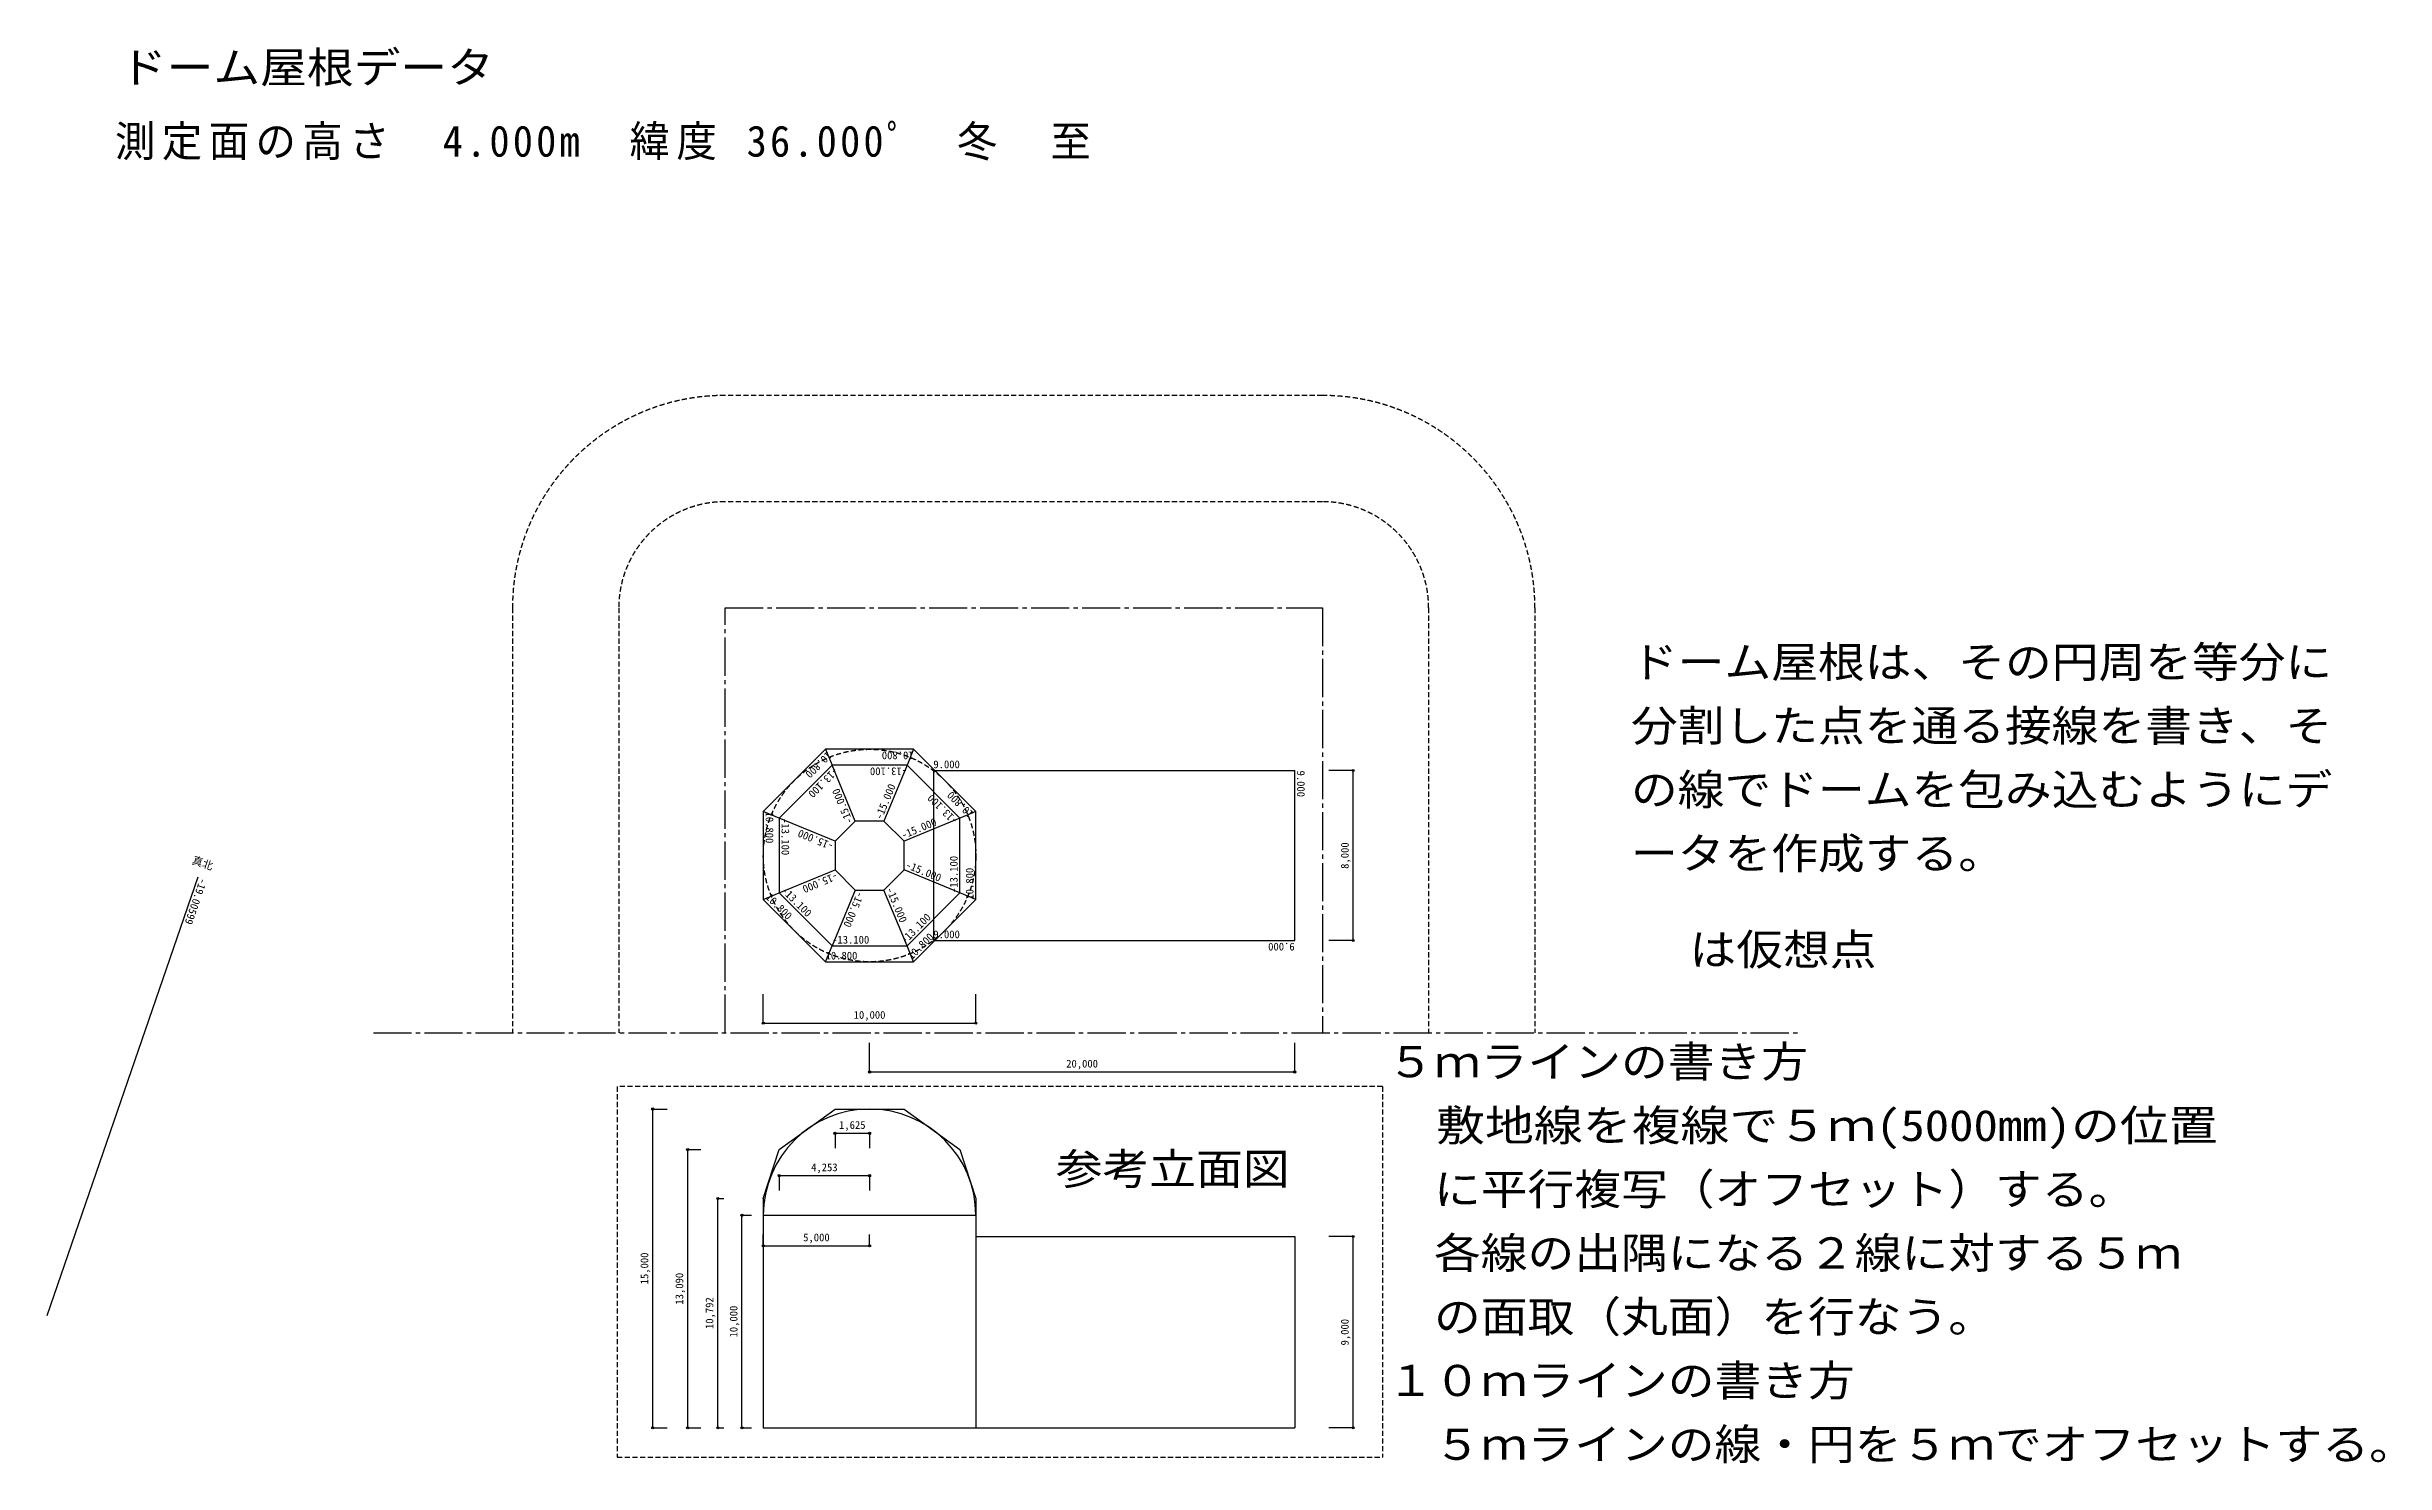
# Model space of a CAD drawing. Units: millimetres at full size, sheet at 1:200. Extents: x -51832 to 58192, y -40228 to 26424.
import ezdxf
from ezdxf.enums import TextEntityAlignment as Align

# ---------------------------------------------------------------- set-up
doc = ezdxf.new("R2010")
doc.units = ezdxf.units.MM
doc.header["$LTSCALE"] = 200
doc.header["$PDMODE"] = 32
doc.header["$PDSIZE"] = 100
doc.linetypes.add('CHAIN2', pattern=[12, 9, -1, 1, -1])
doc.linetypes.add('DASHED1', pattern=[1.8, 1.2, -0.6])
for name, color, linetype in [('0-0_ 敷地他', 4, 'Continuous'), ('0-1_ ドーム', 4, 'Continuous'), ('0-2_ 付属家', 7, 'Continuous'), ('0-3_\u3000説明', 4, 'Continuous')]:
    doc.layers.add(name, color=color, linetype=linetype)
doc.styles.add('ＭＳ ゴシック', font='')
doc.styles.get('ＭＳ ゴシック').set_extended_font_data('MS Gothic')

msp = doc.modelspace()

# ---------------------------------------------------------------- linework, layer by layer
at = {"layer": '0-0_ 敷地他', "color": 7, "linetype": 'DASHED1'}
for p, q in [((8186, 10015.4), (-19921, 10015.4)), ((8186, 5015.4), (-19921, 5015.4)), ((-29921, 15.4), (-29921, -19975.5)), ((-24921, 15.4), (-24921, -19975.5)), ((13186, 15.4), (13186, -19975.5)), ((18186, 15.4), (18186, -19975.5))]:
    msp.add_line(p, q, dxfattribs=at)
at = {"layer": '0-0_ 敷地他'}
for p, q in [((9632.4, -7634), (8485.7, -7634)), ((9632.4, -15634), (9632.4, -7634)), ((9632.4, -15634), (8485.7, -15634)), ((-18118.2, -19524.3), (-18118.2, -18148.3)), ((-8118.2, -19524.3), (-8118.2, -18148.3)), ((-18118.2, -19524.3), (-8118.2, -19524.3)), ((-13118.2, -21817.8), (-13118.2, -20441.7)), ((6881.8, -21817.8), (6881.8, -20441.7)), ((-13118.2, -21817.8), (6881.8, -21817.8))]:
    msp.add_line(p, q, dxfattribs=at)
at = {"layer": '0-0_ 敷地他', "color": 7}
msp.add_line((-44722, -12644), (-51831.7, -33284.9), dxfattribs=at)
at = {"layer": '0-0_ 敷地他', "color": 7, "linetype": 'CHAIN2'}
msp.add_line((-36465.6, -19975.5), (30732, -19975.5), dxfattribs=at)
msp.add_lwpolyline([(-19921, -19975.5), (-19921, 15.4), (8186, 15.4), (8186, -19975.5)], dxfattribs=at)
at = {"layer": '0-0_ 敷地他', "color": 7, "linetype": 'DASHED1'}
for centre, radius, start, end in [((-19921, 15.4), 10000, 90, 180), ((8186, 15.4), 10000, 0, 90), ((-19921, 15.4), 5000, 90, 180), ((8186, 15.4), 5000, 0, 90)]:
    msp.add_arc(centre, radius, start, end, dxfattribs=at)
at = {"layer": '0-0_ 敷地他'}
for p in [(9632.4, -7634), (9632.4, -15634), (-18118.2, -19524.3), (-8118.2, -19524.3), (-13118.2, -21817.8), (6881.8, -21817.8)]:
    msp.add_point(p, dxfattribs=at)
at = {"layer": '0-1_ ドーム', "color": 7}
for p, q in [((-15189.2, -6634), (-14879.8, -7381)), ((-13791.2, -10009), (-14879.8, -7381)), ((-11356.5, -7381), (-12445.1, -10009)), ((-11047.1, -6634), (-11356.5, -7381)), ((-17371.1, -9872.3), (-18118.2, -9562.9)), ((-14743.1, -10960.9), (-17371.1, -9872.3)), ((-8865.2, -9872.3), (-11493.2, -10960.9)), ((-8118.2, -9562.9), (-8865.2, -9872.3)), ((-17371.1, -13395.6), (-14743.1, -12307.1)), ((-8865.2, -13395.6), (-11493.2, -12307.1)), ((-18118.2, -13705), (-17371.1, -13395.6)), ((-13791.2, -13259), (-14879.8, -15887)), ((-11356.5, -15887), (-12445.1, -13259)), ((-8118.2, -13705), (-8865.2, -13395.6)), ((-15189.2, -16634), (-14879.8, -15887)), ((-11047.1, -16634), (-11356.5, -15887))]:
    msp.add_line(p, q, dxfattribs=at)
for points in [[(-15189.2, -16634), (-11047.1, -16634), (-8118.2, -13705), (-8118.2, -9562.9), (-11047.1, -6634), (-15189.2, -6634), (-18118.2, -9562.9), (-18118.2, -13705)], [(-14879.8, -15887), (-11356.5, -15887), (-8865.2, -13395.6), (-8865.2, -9872.3), (-11356.5, -7381), (-14879.8, -7381), (-17371.1, -9872.3), (-17371.1, -13395.6)], [(-13791.2, -13259), (-12445.1, -13259), (-11493.2, -12307.1), (-11493.2, -10960.9), (-12445.1, -10009), (-13791.2, -10009), (-14743.1, -10960.9), (-14743.1, -12307.1)]]:
    msp.add_lwpolyline(points, close=True, dxfattribs=at)
at = {"layer": '0-1_ ドーム', "color": 7, "linetype": 'DASHED1'}
msp.add_circle((-13118.2, -11634), 5000, dxfattribs=at)
at = {"layer": '0-2_ 付属家'}
for p, q in [((-10118.1, -7634), (6881.8, -7634)), ((-10118.1, -7634), (-10118.1, -15634)), ((6881.8, -15634), (6881.8, -7634)), ((-10118.1, -15634), (6881.8, -15634))]:
    msp.add_line(p, q, dxfattribs=at)
at = {"layer": '0-3_\u3000説明', "color": 5, "linetype": 'DASHED1'}
msp.add_line((11008.5, -22505.8), (11008.5, -39935.9), dxfattribs=at)
at = {"layer": '0-3_\u3000説明'}
for p, q in [((-23320.8, -38559.8), (-23320.8, -23559.8)), ((-23320.8, -23559.8), (-22640.2, -23559.8)), ((-13118.2, -24705.1), (-14742.7, -24705.1)), ((-14742.7, -24705.1), (-14742.7, -25395)), ((-13118.2, -24705.1), (-13118.2, -25395)), ((-21676.1, -38559.8), (-21676.1, -25469.7)), ((-21676.1, -25469.7), (-21052.3, -25469.7)), ((-13118.2, -26698.2), (-17371.4, -26698.2)), ((-17371.4, -26698.2), (-17371.4, -27388.1)), ((-13118.2, -26698.2), (-13118.2, -27388.1)), ((-20258.3, -38559.8), (-20258.3, -27767.9)), ((-20258.3, -27767.9), (-19974.7, -27767.9)), ((-19124, -38559.8), (-19124, -28559.8)), ((-19124, -28559.8), (-18670.3, -28559.8)), ((-18118.1, -29994.4), (-18118.1, -29457.8)), ((-13118.2, -29994.4), (-13118.2, -29457.8)), ((9632.4, -29559.8), (8485.7, -29559.8)), ((9632.4, -38559.8), (9632.4, -29559.8)), ((-18118.1, -29994.4), (-13118.2, -29994.4)), ((-23320.8, -38559.8), (-22640.2, -38559.8)), ((-21676.1, -38559.8), (-21052.3, -38559.8)), ((-20258.3, -38559.8), (-19974.7, -38559.8)), ((-19124, -38559.8), (-18670.3, -38559.8)), ((9632.4, -38559.8), (8485.7, -38559.8))]:
    msp.add_line(p, q, dxfattribs=at)
at = {"layer": '0-3_\u3000説明', "color": 7}
for p, q in [((-18118.1, -28559.8), (-8118.1, -28559.8)), ((-8118.1, -29559.8), (6881.8, -29559.8)), ((6881.8, -29559.8), (6881.8, -38559.8))]:
    msp.add_line(p, q, dxfattribs=at)
at = {"layer": '0-3_\u3000説明', "color": 5, "linetype": 'DASHED1'}
msp.add_lwpolyline([(11008.5, -22505.8), (-24998.5, -22505.8), (-24998.5, -39935.9), (11008.5, -39935.9)], dxfattribs=at)
at = {"layer": '0-3_\u3000説明', "color": 7}
for points in [[(-18118.1, -27767.9), (-17371.4, -25469.7), (-14742.7, -23559.8), (-11493.6, -23559.8), (-8864.9, -25469.7), (-8118.1, -27767.9)], [(-18118.1, -27767.9), (-18118.1, -38559.8), (-8118.1, -38559.8)], [(-8118.1, -27767.9), (-8118.1, -38559.8), (6881.8, -38559.8)]]:
    msp.add_lwpolyline(points, dxfattribs=at)
msp.add_arc((-13118.2, -28559.8), 5000, 0, 180, dxfattribs=at)
at = {"layer": '0-3_\u3000説明'}
for p in [(-23320.8, -23559.8), (-14742.7, -24705.1), (-13118.2, -24705.1), (-21676.1, -25469.7), (-17371.4, -26698.2), (-13118.2, -26698.2), (-20258.3, -27767.9), (-19124, -28559.8), (9632.4, -29559.8), (-18118.1, -29994.4), (-13118.2, -29994.4), (-23320.8, -38559.8), (-21676.1, -38559.8), (-20258.3, -38559.8), (-19124, -38559.8), (9632.4, -38559.8)]:
    msp.add_point(p, dxfattribs=at)

# ---------------------------------------------------------------- texts
at = {"layer": '0-0_ 敷地他', "style": 'ＭＳ ゴシック'}
for s, rotation, p in [('真北', 340.994, (-45064.5, -12103)), ('8,000', 90, (9532.4, -12259)), ('-19.00599', 250.994, (-44722, -12644))]:
    msp.add_text(s, height=366.6, rotation=rotation, dxfattribs=at).set_placement(p, align=Align.BOTTOM_LEFT)
for s, p in [('10,000', (-13868.2, -19424.3)), ('20,000', (-3868.2, -21717.8))]:
    msp.add_text(s, height=366.6, dxfattribs=at).set_placement(p, align=Align.BOTTOM_LEFT)
at = {"layer": '0-1_ ドーム', "style": 'ＭＳ ゴシック'}
for s, rotation, p in [('10.800', 225, (-15189.2, -6634)), ('-13.100', 225, (-14879.8, -7381)), ('-13.100', 180, (-11356.5, -7381)), ('10.800', 180, (-11047.1, -6634)), ('-15.000', 112.5, (-13791.2, -10009)), ('-15.000', 67.5, (-12445.1, -10009)), ('-13.100', 135, (-8865.2, -9872.3)), ('10.800', 135, (-8118.2, -9562.9)), ('10.800', 270, (-18118.2, -9562.9)), ('-15.000', 22.5, (-11493.2, -10960.9)), ('-13.100', 270, (-17371.1, -9872.3)), ('-15.000', 157.5, (-14743.1, -10960.9)), ('-15.000', 337.5, (-11493.2, -12307.1)), ('-13.100', 90, (-8865.2, -13395.6)), ('-15.000', 202.5, (-14743.1, -12307.1)), ('10.800', 90, (-8118.2, -13705)), ('10.800', 315, (-18118.1, -13705)), ('-13.100', 315, (-17371.1, -13395.6)), ('-15.000', 247.5, (-13791.2, -13259)), ('-15.000', 292.5, (-12445.1, -13259)), ('-13.100', 45, (-11356.5, -15887)), ('10.800', 45, (-11047.1, -16634))]:
    msp.add_text(s, height=366.6, rotation=rotation, dxfattribs=at).set_placement(p, align=Align.BOTTOM_LEFT)
for s, p in [('10.800', (-15189.2, -16634)), ('-13.100', (-14879.8, -15887))]:
    msp.add_text(s, height=366.6, dxfattribs=at).set_placement(p, align=Align.BOTTOM_LEFT)
at = {"layer": '0-2_ 付属家', "color": 4, "style": 'ＭＳ ゴシック'}
for p in [(-10118.2, -7634), (-10118.2, -15634)]:
    msp.add_text('9.000', height=366.6, dxfattribs=at).set_placement(p, align=Align.BOTTOM_LEFT)
for rotation, p in [(270, (6881.8, -7634)), (180, (6881.8, -15634))]:
    msp.add_text('9.000', height=366.6, rotation=rotation, dxfattribs=at).set_placement(p, align=Align.BOTTOM_LEFT)
at = {"layer": '0-3_\u3000説明', "color": 6, "style": 'ＭＳ ゴシック'}
for s, width, p in [('ドーム屋根データ', 1.1, (-48391.5, 24280.3)), ('ドーム屋根は、その円周を等分に', 1.1, (22705, -3699.6)), ('分割した点を通る接線を書き、そ', 1.1, (22705, -6699.6)), ('の線でドームを包み込むようにデ', 1.1, (22705, -9699.6)), ('ータを作成する。', 1.1, (22705, -12699.6)), ('は仮想点', 1.1, (25457.1, -17230.9)), ('５ｍラインの書き方', 1.1, (11237.8, -22505.8)), ('\u3000敷地線を複線で５ｍ(5000mm)の位置', 1.15, (11237.8, -25505.8)), ('参考立面図', 1.1, (-4357.5, -27551.4)), ('\u3000に平行複写（オフセット）する。', 1.1, (11237.8, -28505.8)), ('\u3000各線の出隅になる２線に対する５ｍ', 1.1, (11237.8, -31505.8)), ('\u3000の面取（丸面）を行なう。', 1.1, (11237.8, -34505.8)), ('１０ｍラインの書き方', 1.1, (11237.8, -37505.8)), ('\u3000５ｍラインの線・円を５ｍでオフセットする。', 1.1, (11237.8, -40505.8))]:
    msp.add_text(s, height=1466, dxfattribs=dict(at, width=width)).set_placement(p, align=Align.BOTTOM_LEFT)
at = {"layer": '0-3_\u3000説明', "style": 'ＭＳ ゴシック'}
for s, p in [('1,625', (-14555.5, -24605.1)), ('4,253', (-15869.8, -26598.2)), ('5,000', (-16243.2, -29894.4))]:
    msp.add_text(s, height=366.6, dxfattribs=at).set_placement(p, align=Align.BOTTOM_LEFT)
for s, p in [('15,000', (-23420.8, -31809.8)), ('13,090', (-21776.1, -32764.8)), ('10,792', (-20358.3, -33913.9)), ('10,000', (-19224, -34309.8)), ('9,000', (9532.4, -34684.8))]:
    msp.add_text(s, height=366.6, rotation=90, dxfattribs=at).set_placement(p, align=Align.BOTTOM_LEFT)
at = {"layer": '0-3_\u3000説明', "color": 6, "insert": (-48620.8, 21069.5), "char_height": 1466, "attachment_point": 7, "style": 'ＭＳ ゴシック'}
msp.add_mtext('\\T1.16;\\W0.95;測定面の高さ\\~\\~4.000m\\~\\~緯度\\~36.000ﾟ\\~\\~冬\\~\\~至', dxfattribs=at)

doc.saveas('drawing.dxf')
